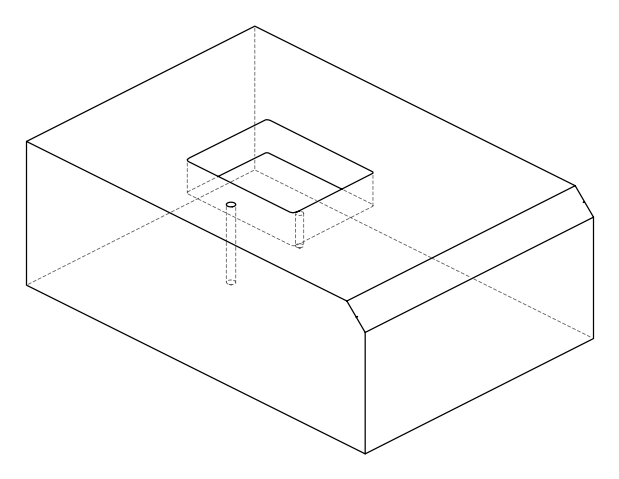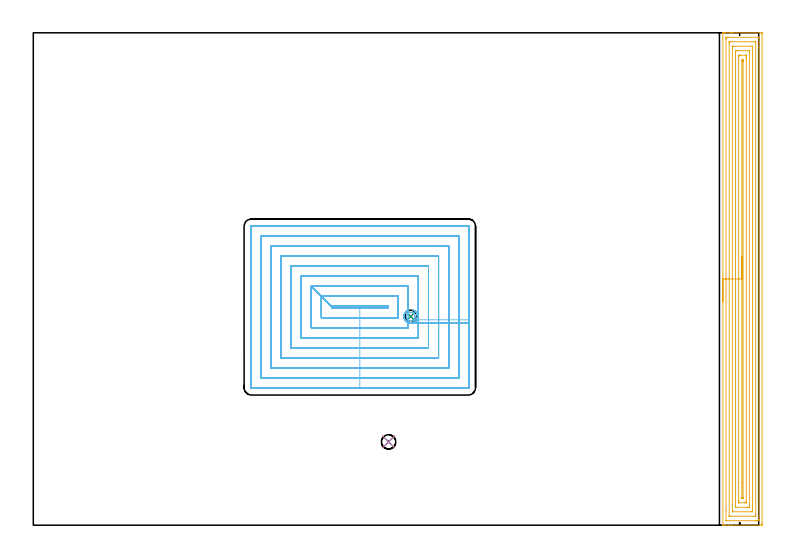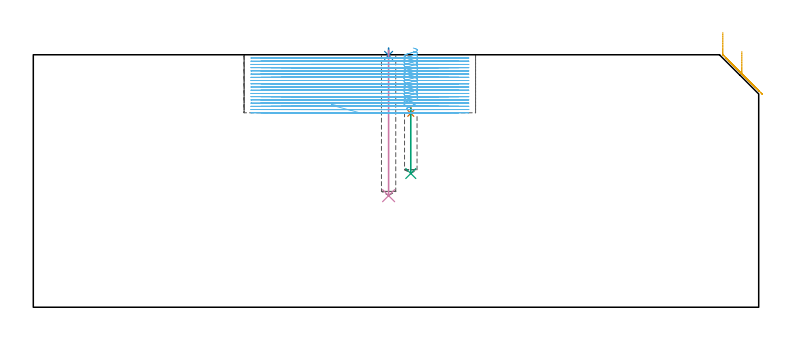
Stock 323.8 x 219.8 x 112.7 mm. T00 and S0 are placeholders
(PLAN: 6 operations, 4 tool changes, 79.4 min)
(1 SPOT_DRILL | STEP1POCKET | NXT0321_9005460120000 | 0.03 min | 2793 mm3)
(2 SPOT_DRILL_1 | STEP1POCKET_1 | NXT0321_9005460120000 | 0.03 min | 0 mm3)
(3 DRILL_BLIND_HOLE_INTO_CENTER | STEP1POCKET | UGT0301_179 | 0.12 min | 644 mm3)
(4 DRILL_BLIND_HOLE_INTO_CENTER_1 | STEP1POCKET_1 | UGT0301_459 | 0.26 min | 1968 mm3)
(5 AREA_MILL | FG_CHAMFER_SURFACE | UGT0205_001 | 12.52 min | 33658 mm3)
(6 MILL_RECTANGULAR_POCKET | POCKET_RECTANGULAR_STRAIGHT | NXT0201_008 | Follow Part, ap 1.5, ae 75% | 66.42 min | 207285 mm3)
(TOOL NXT0321_9005460120000 | NC Spot Drill, 142deg, 12mm, Carbide, Uncoated | D12 PA142 FL30 Z2)
(TOOL UGT0301_179 | Twist Drill 5.6 mm | D5.6 PA118 FL55 Z2)
(TOOL UGT0301_459 | Carbide Drill 6.4 mm | D6.4 PA118 FL63 Z2)
(TOOL UGT0205_001 | Chamfer Mill 20 x 3 x 45 deg. | D20 FL50 Z2)
(TOOL NXT0201_008 | ENDMILL 6mm [2P460-0600-NA 1630] | D6 FL26 Z6)
(OP 1 SPOT_DRILL)
G17 G21 G94 G90
T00 M6
G54
G17 G0 G90 X168.5 Y93.2 S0 M3
G43 Z122.7 H0
G94 G81 G98 Z86.559 F250. R89.8
G80
M5
M2
(OP 2 SPOT_DRILL_1)
G17 G21 G94 G90
T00 M6
G54
G17 G0 G90 X158.6 Y37.2 S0 M3
G43 Z122.7 H0
G94 G81 G98 Z112.425 F250. R115.7
G80
M5
M2
(OP 3 DRILL_BLIND_HOLE_INTO_CENTER)
G17 G21 G94 G90
T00 M6
G54
G17 G0 G90 X168.5 Y93.2 S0 M3
G43 Z122.7 H0
G94 G81 G98 Z59.7 F250. R88.8
G80
M5
M2
(OP 4 DRILL_BLIND_HOLE_INTO_CENTER_1)
G17 G21 G94 G90
T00 M6
G54
G17 G0 G90 X158.6 Y37.2 S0 M3
G43 Z122.7 H0
G94 G81 G98 Z49.8 F250. R114.7
G80
M5
M2
(OP 5 AREA_MILL)
G17 G21 G94 G90
T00 M6
G54
G17 G0 G90 X307.8 Y99.9 S1061 M3
G43 Z122.7 H0
G94 G1 Y99.938 Z121.828 F250.
Y100.052 Z120.963
Y100.241 Z120.112
Y100.503 Z119.28
Y100.837 Z118.474
Y101.24 Z117.7
Y101.708 Z116.964
Y102.24 Z116.272
Y102.829 Z115.629
Y103.472 Z115.039
Y104.164 Z114.508
Y104.9 Z114.04
Y105.674 Z113.637
Y106.48 Z113.303
Y107.312 Z113.041
Y108.164 Z112.852
Y109.028 Z112.738
Y109.9 Z112.7
Y219.644
X307.802 Y219.79 Z112.688
X307.94 Y219.797 Z112.552
X308.085 Y219.8 Z112.414
X308.47 Z112.029
X309.085 Z111.41
X311.149 Z109.348
X311.72 Z108.775
X312.312 Z108.183
X324.893 Z95.604
X325.182 Y219.797 Z95.315
X325.292 Y219.79 Z95.205
X325.299 Y219.678 Z95.199
X325.3 Y219.198 Z95.2
Y1.081
X325.299 Y0.602 Z95.201
X325.296 Y0.194 Z95.203
X325.292 Y0.01 Z95.205
X324.893 Y0. Z95.604
X311.72 Z108.775
X310.27 Z110.226
X309.085 Z111.41
X308.085 Z112.415
X307.942 Y0.001 Z112.551
X307.901 Y0.002 Z112.591
X307.802 Y0.01 Z112.688
X307.8 Y0.156 Z112.7
Y109.9
X309.214 Z111.286
X309.215 Y217.281 Z111.285
X309.216 Y217.413 Z111.284
X309.221 Y217.784 Z111.279
X309.587 Y217.795 Z110.913
X309.963 Y217.798 Z110.537
X310.461 Y217.8 Z110.039
X323.635 Z96.865
X323.812 Y217.798 Z96.688
X323.839 Y217.796 Z96.661
X323.867 Y217.79 Z96.633
X323.879 Y217.785 Z96.621
X323.88 Y217.764 Z96.62
X323.885 Y217.546 Z96.615
X323.886 Y213.318 Z96.614
X323.885 Y2.519 Z96.615
X323.884 Y2.387 Z96.616
X323.879 Y2.016 Z96.621
X323.513 Y2.005 Z96.987
X323.137 Y2.002 Z97.363
X322.639 Y2. Z97.861
X309.465 Z111.035
X309.288 Y2.002 Z111.212
X309.261 Y2.004 Z111.239
X309.233 Y2.01 Z111.267
X309.221 Y2.015 Z111.279
X309.22 Y2.036 Z111.28
X309.215 Y2.254 Z111.285
X309.214 Y6.484 Z111.286
Y109.9
X310.628 Z109.872
X310.629 Y214.953 Z109.871
X310.631 Y215.629 Z109.869
X310.633 Y215.736 Z109.867
X310.635 Y215.782 Z109.865
X310.681 Y215.792 Z109.819
X310.841 Y215.795 Z109.659
X311.551 Y215.8 Z108.949
X311.72 Z108.78
X322.091 Y215.799 Z98.409
X322.259 Y215.796 Z98.241
X322.427 Y215.79 Z98.073
X322.465 Y215.787 Z98.035
X322.467 Y215.758 Z98.033
X322.47 Y215.701 Z98.03
X322.471 Y215.629 Z98.029
Y215.413
Y4.847
X322.469 Y4.171 Z98.031
X322.467 Y4.064 Z98.033
X322.465 Y4.018 Z98.035
X322.419 Y4.008 Z98.081
X322.259 Y4.005 Z98.241
X321.549 Y4. Z98.951
X321.38 Z99.12
X311.009 Y4.001 Z109.491
X310.841 Y4.004 Z109.659
X310.673 Y4.01 Z109.827
X310.635 Y4.013 Z109.865
X310.633 Y4.042 Z109.867
X310.63 Y4.099 Z109.87
X310.629 Y4.171 Z109.871
X310.628 Y4.387 Z109.872
Y109.9
X312.043 Z108.457
Y212.952
X312.044 Y213.515 Z108.456
X312.047 Y213.704 Z108.453
X312.05 Y213.77 Z108.45
X312.055 Y213.791 Z108.445
X312.077 Y213.793 Z108.423
X312.181 Y213.796 Z108.319
X312.598 Y213.8 Z107.902
X312.642 Z107.858
X320.546 Z99.954
X320.921 Y213.794 Z99.579
X321.014 Y213.79 Z99.486
X321.051 Y213.786 Z99.449
X321.053 Y213.756 Z99.447
X321.055 Y213.674 Z99.445
X321.057 Y213.281 Z99.443
Y212.952
Y6.848
X321.056 Y6.285 Z99.444
X321.053 Y6.096 Z99.447
X321.05 Y6.03 Z99.45
X321.045 Y6.009 Z99.455
X321.023 Y6.007 Z99.477
X320.919 Y6.004 Z99.581
X320.502 Y6. Z99.998
X320.458 Z100.042
X312.554 Z107.946
X312.179 Y6.006 Z108.321
X312.086 Y6.01 Z108.414
X312.049 Y6.014 Z108.451
X312.047 Y6.044 Z108.453
X312.045 Y6.126 Z108.455
X312.043 Y6.519 Z108.457
Y6.848
Y109.9
X313.457 Z107.043
Y211.187
X313.476 Y211.79 Z107.024
X313.735 Y211.797 Z106.765
X314.354 Y211.799 Z106.146
X314.61 Y211.8 Z105.89
X319.003 Y211.799 Z101.497
X319.624 Y211.79 Z100.876
X319.642 Y211.168 Z100.858
X319.643 Y211.148 Z100.857
Y8.613 Z100.858
X319.624 Y8.01 Z100.876
X319.365 Y8.003 Z101.135
X318.746 Y8. Z101.754
X318.49 Z102.01
X314.097 Y8.001 Z106.403
X313.476 Y8.01 Z107.024
X313.458 Y8.632 Z107.043
X313.457 Y8.652
Y109.9
X314.871 Z105.629
Y208.858
X314.874 Y209.383 Z105.626
X314.878 Y209.744 Z105.622
X314.88 Y209.79 Z105.62
X314.925 Y209.793 Z105.575
X315.028 Y209.797 Z105.472
X315.233 Y209.799 Z105.267
X315.701 Y209.8 Z104.799
X318.004 Y209.799 Z102.496
X318.113 Y209.797 Z102.387
X318.186 Y209.793 Z102.314
X318.222 Y209.79 Z102.278
X318.223 Y209.75 Z102.277
X318.227 Y209.383 Z102.273
X318.228 Y209.016 Z102.272
X318.229 Y208.491 Z102.271
X318.228 Y10.942 Z102.272
X318.226 Y10.417 Z102.274
X318.222 Y10.056 Z102.278
X318.22 Y10.01 Z102.28
X318.175 Y10.007 Z102.325
X318.072 Y10.003 Z102.428
X317.867 Y10.001 Z102.633
X317.399 Y10. Z103.101
X315.096 Y10.001 Z105.404
X314.987 Y10.003 Z105.513
X314.914 Y10.007 Z105.586
X314.878 Y10.01 Z105.622
X314.877 Y10.05 Z105.623
X314.873 Y10.417 Z105.627
X314.871 Y10.784 Z105.629
Y11.309
Y109.9
X316.285 Z104.215
X316.286 Y207.244 Z104.214
X316.287 Y207.42 Z104.213
X316.29 Y207.599 Z104.21
X316.292 Y207.638 Z104.208
X316.796 Y207.795 Z103.704
X316.802 Y207.79 Z103.698
X316.808 Y207.783 Z103.692
X316.811 Y207.599 Z103.689
X316.814 Y207.061 Z103.686
X316.815 Y206.884 Z103.685
X316.814 Y12.379 Z103.686
X316.813 Y12.201 Z103.687
X316.81 Y12.067 Z103.69
X316.807 Y12.01 Z103.693
X316.748 Y12.006 Z103.752
X316.649 Y12.004 Z103.851
X316.306 Y12.003 Z104.194
X316.298 Y12.01 Z104.202
X316.292 Y12.017 Z104.208
X316.288 Y12.201 Z104.212
X316.286 Y12.378 Z104.214
X316.285 Y19.144 Z104.215
Y109.9
Y110.772 Z104.253
Y111.636 Z104.367
Y112.488 Z104.555
Y113.32 Z104.818
Y114.126 Z105.152
Y114.9 Z105.554
Y115.636 Z106.023
Y116.328 Z106.554
Y116.971 Z107.144
Y117.56 Z107.787
Y118.092 Z108.479
Y118.56 Z109.215
Y118.963 Z109.989
Y119.297 Z110.794
Y119.559 Z111.627
Y119.748 Z112.478
Y119.862 Z113.343
Y119.9 Z114.215
G0 Z122.7
M5
M2
(OP 6 MILL_RECTANGULAR_POCKET)
G17 G21 G94 G90
T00 M6
G54
G17 G0 G90 X169.608 Y95.978 S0 M3
G43 Z122.7 H1
Z115.7
G94 G1 X170.046 Y95.773 Z115.57 F250.
X170.547 Y95.397 Z115.403
X170.712 Y95.216 Z115.337
X171.012 Y94.838 Z115.208
X171.144 Y94.63 Z115.142
X171.388 Y94.016 Z114.965
X171.493 Y93.364 Z114.788
X171.455 Y92.705 Z114.611
X171.275 Y92.07 Z114.434
X170.962 Y91.488 Z114.257
X170.531 Y90.988 Z114.08
X170.338 Y90.835 Z114.014
X170.223 Y90.744 Z113.975
X170.1 Y90.665 Z113.935
X169.938 Y90.564 Z113.884
X169.765 Y90.484 Z113.833
X169.541 Y90.382 Z113.767
X168.923 Y90.227 Z113.596
X168.286 Y90.205 Z113.426
X167.659 Y90.317 Z113.255
X167.069 Y90.557 Z113.084
X166.862 Y90.691 Z113.018
X166.657 Y90.826 Z112.953
X166.213 Y91.253 Z112.787
X165.865 Y91.762 Z112.622
X165.627 Y92.331 Z112.457
X165.51 Y92.936 Z112.292
X165.518 Y93.552 Z112.127
X165.652 Y94.154 Z111.962
X165.905 Y94.716 Z111.796
X166.045 Y94.918 Z111.731
X166.186 Y95.119 Z111.665
X166.638 Y95.559 Z111.496
X167.172 Y95.895 Z111.327
X167.4 Y95.985 Z111.261
Y106.7 F500.
X124.1
X133.1 Y97.7
Y97.1
X158.4
Y97.7
X133.1
X128.6 Y102.2
Y92.6
X162.9
Y102.2
X128.6
X124.1 Y106.7
Y88.1
X167.4
Y90.415
G3 X169.603 Y90.415 R3.024
G1 X171.9
Y111.2
X119.6
Y83.6
X171.9
Y90.415
X176.4
Y115.7
X115.1
Y79.1
X176.4
Y90.415
X180.9
Y120.2
X110.6
Y74.6
X180.9
Y90.415
X185.4
Y124.7
X106.1
Y70.1
X185.4
Y90.415
X189.9
Y129.2
X101.6
Y65.6
X189.9
Y90.415
X194.4
Y133.4
G3 X194.1 Y133.7 R0.3
G1 X97.4
G3 X97.1 Y133.4 R0.3
G1 Y61.4
G3 X97.4 Y61.1 R0.3
G1 X194.1
G3 X194.4 Y61.4 R0.3
G1 Y90.415
Y91.415
G0 X169.611 Y95.977 Z114.261
G1 X170.047 Y95.773 Z114.132 F250.
X170.548 Y95.396 Z113.964
X170.713 Y95.215 Z113.898
X171.012 Y94.838 Z113.77
X171.144 Y94.63 Z113.704
X171.374 Y94.067 Z113.541
X171.486 Y93.469 Z113.378
X171.477 Y92.861 Z113.215
X171.347 Y92.267 Z113.052
X171.102 Y91.711 Z112.889
X170.75 Y91.214 Z112.726
X170.307 Y90.798 Z112.563
X170.1 Y90.665 Z112.497
X169.891 Y90.535 Z112.431
X169.346 Y90.318 Z112.274
X168.77 Y90.21 Z112.117
X168.184 Y90.214 Z111.96
X167.61 Y90.332 Z111.803
X167.069 Y90.557 Z111.646
X166.862 Y90.691 Z111.58
X166.657 Y90.826 Z111.514
X166.213 Y91.253 Z111.349
X165.865 Y91.762 Z111.184
X165.627 Y92.331 Z111.018
X165.51 Y92.936 Z110.853
X165.518 Y93.552 Z110.688
X165.652 Y94.154 Z110.523
X165.905 Y94.716 Z110.358
X166.045 Y94.918 Z110.292
X166.152 Y95.071 Z110.242
X166.277 Y95.209 Z110.192
X166.442 Y95.39 Z110.126
X166.788 Y95.67 Z110.007
X167.172 Y95.895 Z109.888
X167.4 Y95.985 Z109.822
Y106.7 F500.
X124.1
X133.1 Y97.7
Y97.1
X158.4
Y97.7
X133.1
X128.6 Y102.2
Y92.6
X162.9
Y102.2
X128.6
X124.1 Y106.7
Y88.1
X167.4
Y90.415
G3 X169.603 Y90.415 R3.024
G1 X171.9
Y111.2
X119.6
Y83.6
X171.9
Y90.415
X176.4
Y115.7
X115.1
Y79.1
X176.4
Y90.415
X180.9
Y120.2
X110.6
Y74.6
X180.9
Y90.415
X185.4
Y124.7
X106.1
Y70.1
X185.4
Y90.415
X189.9
Y129.2
X101.6
Y65.6
X189.9
Y90.415
X194.4
Y133.4
G3 X194.1 Y133.7 R0.3
G1 X97.4
G3 X97.1 Y133.4 R0.3
G1 Y61.4
G3 X97.4 Y61.1 R0.3
G1 X194.1
G3 X194.4 Y61.4 R0.3
G1 Y90.415
Y91.415
G0 X169.61 Y95.977 Z112.822
G1 X170.045 Y95.774 Z112.693 F250.
X170.545 Y95.397 Z112.526
X170.711 Y95.216 Z112.46
X171.012 Y94.837 Z112.33
X171.266 Y94.371 Z112.188
X171.451 Y93.736 Z112.011
X171.494 Y93.076 Z111.833
X171.393 Y92.422 Z111.656
X171.153 Y91.805 Z111.479
X170.785 Y91.255 Z111.301
X170.307 Y90.798 Z111.124
X170.1 Y90.665 Z111.058
X169.891 Y90.535 Z110.992
X169.346 Y90.318 Z110.835
X168.77 Y90.21 Z110.678
X168.184 Y90.214 Z110.521
X167.61 Y90.332 Z110.364
X167.069 Y90.557 Z110.207
X166.862 Y90.691 Z110.141
X166.657 Y90.826 Z110.075
X166.213 Y91.253 Z109.91
X165.864 Y91.762 Z109.745
X165.627 Y92.331 Z109.58
X165.51 Y92.936 Z109.414
X165.518 Y93.552 Z109.249
X165.652 Y94.154 Z109.084
X165.905 Y94.716 Z108.919
X166.045 Y94.918 Z108.853
X166.186 Y95.119 Z108.787
X166.469 Y95.416 Z108.677
X166.79 Y95.671 Z108.567
X167.002 Y95.793 Z108.502
X167.194 Y95.904 Z108.443
X167.4 Y95.985 Z108.383
Y106.7 F500.
X124.1
X133.1 Y97.7
Y97.1
X158.4
Y97.7
X133.1
X128.6 Y102.2
Y92.6
X162.9
Y102.2
X128.6
X124.1 Y106.7
Y88.1
X167.4
Y90.415
G3 X169.603 Y90.415 R3.024
G1 X171.9
Y111.2
X119.6
Y83.6
X171.9
Y90.415
X176.4
Y115.7
X115.1
Y79.1
X176.4
Y90.415
X180.9
Y120.2
X110.6
Y74.6
X180.9
Y90.415
X185.4
Y124.7
X106.1
Y70.1
X185.4
Y90.415
X189.9
Y129.2
X101.6
Y65.6
X189.9
Y90.415
X194.4
Y133.4
G3 X194.1 Y133.7 R0.3
G1 X97.4
G3 X97.1 Y133.4 R0.3
G1 Y61.4
G3 X97.4 Y61.1 R0.3
G1 X194.1
G3 X194.4 Y61.4 R0.3
G1 Y90.415
Y91.415
G0 X169.609 Y95.977 Z111.383
G1 X170.045 Y95.774 Z111.254 F250.
X170.545 Y95.397 Z111.087
X170.711 Y95.216 Z111.021
X171.012 Y94.837 Z110.891
X171.266 Y94.372 Z110.749
X171.451 Y93.736 Z110.572
X171.494 Y93.076 Z110.394
X171.393 Y92.422 Z110.217
X171.153 Y91.805 Z110.04
X170.785 Y91.255 Z109.862
X170.307 Y90.798 Z109.685
X170.1 Y90.665 Z109.619
X169.891 Y90.535 Z109.553
X169.346 Y90.318 Z109.396
X168.77 Y90.21 Z109.239
X168.184 Y90.214 Z109.082
X167.61 Y90.332 Z108.925
X167.069 Y90.557 Z108.768
X166.862 Y90.691 Z108.702
X166.657 Y90.826 Z108.636
X166.213 Y91.253 Z108.471
X165.864 Y91.762 Z108.306
X165.627 Y92.331 Z108.141
X165.51 Y92.936 Z107.975
X165.518 Y93.552 Z107.81
X165.652 Y94.154 Z107.645
X165.905 Y94.716 Z107.48
X166.045 Y94.918 Z107.414
X166.186 Y95.119 Z107.348
X166.524 Y95.465 Z107.219
X166.914 Y95.752 Z107.089
X167.132 Y95.864 Z107.023
X167.263 Y95.931 Z106.984
X167.4 Y95.985 Z106.944
Y106.7 F500.
X124.1
X133.1 Y97.7
Y97.1
X158.4
Y97.7
X133.1
X128.6 Y102.2
Y92.6
X162.9
Y102.2
X128.6
X124.1 Y106.7
Y88.1
X167.4
Y90.415
G3 X169.603 Y90.415 R3.024
G1 X171.9
Y111.2
X119.6
Y83.6
X171.9
Y90.415
X176.4
Y115.7
X115.1
Y79.1
X176.4
Y90.415
X180.9
Y120.2
X110.6
Y74.6
X180.9
Y90.415
X185.4
Y124.7
X106.1
Y70.1
X185.4
Y90.415
X189.9
Y129.2
X101.6
Y65.6
X189.9
Y90.415
X194.4
Y133.4
G3 X194.1 Y133.7 R0.3
G1 X97.4
G3 X97.1 Y133.4 R0.3
G1 Y61.4
G3 X97.4 Y61.1 R0.3
G1 X194.1
G3 X194.4 Y61.4 R0.3
G1 Y90.415
Y91.415
G0 X169.611 Y95.977 Z109.944
G1 X170.046 Y95.774 Z109.816 F250.
X170.546 Y95.398 Z109.648
X170.711 Y95.217 Z109.582
X171.012 Y94.838 Z109.453
X171.144 Y94.63 Z109.387
X171.374 Y94.067 Z109.224
X171.486 Y93.469 Z109.061
X171.477 Y92.861 Z108.898
X171.347 Y92.267 Z108.735
X171.102 Y91.711 Z108.572
X170.75 Y91.214 Z108.409
X170.307 Y90.798 Z108.246
X170.1 Y90.665 Z108.18
X169.891 Y90.535 Z108.114
X169.346 Y90.318 Z107.957
X168.77 Y90.21 Z107.8
X168.184 Y90.214 Z107.643
X167.61 Y90.332 Z107.486
X167.069 Y90.557 Z107.329
X166.862 Y90.691 Z107.263
X166.657 Y90.826 Z107.197
X166.213 Y91.253 Z107.032
X165.864 Y91.762 Z106.867
X165.627 Y92.331 Z106.702
X165.51 Y92.936 Z106.536
X165.518 Y93.552 Z106.371
X165.652 Y94.154 Z106.206
X165.905 Y94.716 Z106.041
X166.045 Y94.918 Z105.975
X166.186 Y95.119 Z105.909
X166.638 Y95.559 Z105.74
X167.172 Y95.895 Z105.571
X167.4 Y95.985 Z105.505
Y106.7 F500.
X124.1
X133.1 Y97.7
Y97.1
X158.4
Y97.7
X133.1
X128.6 Y102.2
Y92.6
X162.9
Y102.2
X128.6
X124.1 Y106.7
Y88.1
X167.4
Y90.415
G3 X169.603 Y90.415 R3.024
G1 X171.9
Y111.2
X119.6
Y83.6
X171.9
Y90.415
X176.4
Y115.7
X115.1
Y79.1
X176.4
Y90.415
X180.9
Y120.2
X110.6
Y74.6
X180.9
Y90.415
X185.4
Y124.7
X106.1
Y70.1
X185.4
Y90.415
X189.9
Y129.2
X101.6
Y65.6
X189.9
Y90.415
X194.4
Y133.4
G3 X194.1 Y133.7 R0.3
G1 X97.4
G3 X97.1 Y133.4 R0.3
G1 Y61.4
G3 X97.4 Y61.1 R0.3
G1 X194.1
G3 X194.4 Y61.4 R0.3
G1 Y90.415
Y91.415
G0 X169.611 Y95.975 Z108.505
G1 X169.867 Y95.873 Z108.432 F250.
X170.352 Y95.563 Z108.277
X170.71 Y95.218 Z108.144
X171.014 Y94.834 Z108.013
X171.146 Y94.627 Z107.947
X171.169 Y94.582 Z107.934
X171.262 Y94.354 Z107.868
X171.356 Y94.126 Z107.802
X171.482 Y93.514 Z107.634
X171.48 Y92.889 Z107.467
X171.351 Y92.277 Z107.299
X171.099 Y91.705 Z107.131
X170.735 Y91.197 Z106.964
X170.305 Y90.797 Z106.807
X169.821 Y90.5 Z106.654
X169.591 Y90.411 Z106.588
X169.362 Y90.322 Z106.522
X168.753 Y90.208 Z106.356
X168.134 Y90.22 Z106.191
X167.531 Y90.357 Z106.025
X167.067 Y90.558 Z105.889
X166.861 Y90.692 Z105.823
X166.658 Y90.825 Z105.758
X166.479 Y90.989 Z105.693
X166.299 Y91.156 Z105.628
X165.918 Y91.668 Z105.457
X165.653 Y92.248 Z105.286
X165.516 Y92.871 Z105.115
X165.514 Y93.509 Z104.944
X165.645 Y94.134 Z104.773
X165.905 Y94.716 Z104.602
X166.045 Y94.918 Z104.536
X166.186 Y95.119 Z104.47
X166.638 Y95.559 Z104.301
X167.172 Y95.895 Z104.132
X167.4 Y95.985 Z104.067
Y106.7 F500.
X124.1
X133.1 Y97.7
Y97.1
X158.4
Y97.7
X133.1
X128.6 Y102.2
Y92.6
X162.9
Y102.2
X128.6
X124.1 Y106.7
Y88.1
X167.4
Y90.415
G3 X169.603 Y90.415 R3.024
G1 X171.9
Y111.2
X119.6
Y83.6
X171.9
Y90.415
X176.4
Y115.7
X115.1
Y79.1
X176.4
Y90.415
X180.9
Y120.2
X110.6
Y74.6
X180.9
Y90.415
X185.4
Y124.7
X106.1
Y70.1
X185.4
Y90.415
X189.9
Y129.2
X101.6
Y65.6
X189.9
Y90.415
X194.4
Y133.4
G3 X194.1 Y133.7 R0.3
G1 X97.4
G3 X97.1 Y133.4 R0.3
G1 Y61.4
G3 X97.4 Y61.1 R0.3
G1 X194.1
G3 X194.4 Y61.4 R0.3
G1 Y90.415
Y91.415
G0 X169.611 Y95.982 Z107.067
G1 X170.07 Y95.759 Z106.93 F250.
X170.545 Y95.399 Z106.77
X170.71 Y95.218 Z106.705
X170.967 Y94.893 Z106.594
X171.106 Y94.691 Z106.528
X171.263 Y94.374 Z106.433
X171.34 Y94.141 Z106.367
X171.416 Y93.907 Z106.301
X171.494 Y93.354 Z106.152
X171.469 Y92.797 Z106.002
X171.343 Y92.253 Z105.853
X171.12 Y91.742 Z105.703
X170.806 Y91.281 Z105.554
X170.635 Y91.104 Z105.488
X170.463 Y90.929 Z105.422
X169.997 Y90.599 Z105.269
X169.478 Y90.363 Z105.116
X168.923 Y90.229 Z104.964
X168.353 Y90.202 Z104.811
X168.11 Y90.233 Z104.745
X167.866 Y90.265 Z104.679
X167.456 Y90.383 Z104.565
X167.067 Y90.558 Z104.45
X166.61 Y90.864 Z104.303
X166.136 Y91.348 Z104.121
X165.782 Y91.926 Z103.94
X165.566 Y92.569 Z103.758
X165.499 Y93.243 Z103.577
X165.583 Y93.915 Z103.395
X165.782 Y94.481 Z103.234
X165.903 Y94.694 Z103.169
X166.026 Y94.906 Z103.103
X166.35 Y95.299 Z102.966
X166.736 Y95.632 Z102.83
X167.172 Y95.895 Z102.693
X167.4 Y95.985 Z102.628
Y106.7 F500.
X124.1
X133.1 Y97.7
Y97.1
X158.4
Y97.7
X133.1
X128.6 Y102.2
Y92.6
X162.9
Y102.2
X128.6
X124.1 Y106.7
Y88.1
X167.4
Y90.415
G3 X168.11 Y90.233 R3.022
X169.591 Y90.415 R3.005
G1 X171.9
Y111.2
X119.6
Y83.6
X171.9
Y90.415
X176.4
Y115.7
X115.1
Y79.1
X176.4
Y90.415
X180.9
Y120.2
X110.6
Y74.6
X180.9
Y90.415
X185.4
Y124.7
X106.1
Y70.1
X185.4
Y90.415
X189.9
Y129.2
X101.6
Y65.6
X189.9
Y90.415
X194.4
Y133.4
G3 X194.1 Y133.7 R0.3
G1 X97.4
G3 X97.1 Y133.4 R0.3
G1 Y61.4
G3 X97.4 Y61.1 R0.3
G1 X194.1
G3 X194.4 Y61.4 R0.3
G1 Y90.415
Y91.415
G0 X169.61 Y95.977 Z105.628
G1 X170.047 Y95.773 Z105.499 F250.
X170.547 Y95.396 Z105.331
X170.712 Y95.215 Z105.265
X170.963 Y94.9 Z105.157
X171.102 Y94.698 Z105.092
X171.26 Y94.382 Z104.997
X171.338 Y94.15 Z104.931
X171.414 Y93.916 Z104.865
X171.494 Y93.361 Z104.715
X171.47 Y92.801 Z104.565
X171.343 Y92.255 Z104.415
X171.119 Y91.741 Z104.265
X170.804 Y91.278 Z104.114
X170.632 Y91.101 Z104.048
X170.46 Y90.927 Z103.983
X170.016 Y90.61 Z103.837
X169.522 Y90.379 Z103.69
X168.994 Y90.24 Z103.544
X168.45 Y90.199 Z103.398
X168.206 Y90.222 Z103.332
X167.961 Y90.246 Z103.266
X167.522 Y90.36 Z103.145
X167.106 Y90.538 Z103.023
X166.863 Y90.69 Z102.947
X166.658 Y90.825 Z102.881
X166.245 Y91.216 Z102.729
X165.913 Y91.678 Z102.576
X165.673 Y92.193 Z102.424
X165.534 Y92.745 Z102.271
X165.5 Y93.313 Z102.119
X165.529 Y93.557 Z102.053
X165.558 Y93.8 Z101.987
X165.654 Y94.159 Z101.888
X165.793 Y94.504 Z101.788
X165.916 Y94.716 Z101.722
X166.041 Y94.927 Z101.657
X166.438 Y95.386 Z101.494
X166.92 Y95.755 Z101.332
X167.138 Y95.867 Z101.266
X167.266 Y95.932 Z101.227
X167.4 Y95.985 Z101.189
Y106.7 F500.
X124.1
X133.1 Y97.7
Y97.1
X158.4
Y97.7
X133.1
X128.6 Y102.2
Y92.6
X162.9
Y102.2
X128.6
X124.1 Y106.7
Y88.1
X167.4
Y90.415
G3 X168.206 Y90.222 R3.024
X169.591 Y90.415 R3.005
G1 X171.9
Y111.2
X119.6
Y83.6
X171.9
Y90.415
X176.4
Y115.7
X115.1
Y79.1
X176.4
Y90.415
X180.9
Y120.2
X110.6
Y74.6
X180.9
Y90.415
X185.4
Y124.7
X106.1
Y70.1
X185.4
Y90.415
X189.9
Y129.2
X101.6
Y65.6
X189.9
Y90.415
X194.4
Y133.4
G3 X194.1 Y133.7 R0.3
G1 X97.4
G3 X97.1 Y133.4 R0.3
G1 Y61.4
G3 X97.4 Y61.1 R0.3
G1 X194.1
G3 X194.4 Y61.4 R0.3
G1 Y90.415
Y91.415
G0 X169.609 Y95.977 Z104.189
G1 X170.044 Y95.774 Z104.06 F250.
X170.544 Y95.399 Z103.893
X170.709 Y95.218 Z103.827
X171.012 Y94.837 Z103.697
X171.266 Y94.372 Z103.555
X171.451 Y93.737 Z103.377
X171.494 Y93.076 Z103.2
X171.394 Y92.422 Z103.023
X171.153 Y91.806 Z102.845
X170.785 Y91.255 Z102.668
X170.307 Y90.798 Z102.491
X170.1 Y90.665 Z102.425
X169.891 Y90.535 Z102.359
X169.346 Y90.318 Z102.202
X168.77 Y90.21 Z102.045
X168.184 Y90.214 Z101.887
X167.61 Y90.332 Z101.73
X167.069 Y90.557 Z101.573
X166.862 Y90.691 Z101.507
X166.657 Y90.826 Z101.442
X166.213 Y91.253 Z101.276
X165.865 Y91.762 Z101.111
X165.627 Y92.331 Z100.946
X165.51 Y92.936 Z100.781
X165.519 Y93.552 Z100.616
X165.652 Y94.154 Z100.451
X165.905 Y94.716 Z100.285
X166.045 Y94.918 Z100.22
X166.186 Y95.119 Z100.154
X166.506 Y95.449 Z100.031
X166.872 Y95.726 Z99.908
X167.089 Y95.841 Z99.842
X167.24 Y95.922 Z99.796
X167.4 Y95.985 Z99.75
Y106.7 F500.
X124.1
X133.1 Y97.7
Y97.1
X158.4
Y97.7
X133.1
X128.6 Y102.2
Y92.6
X162.9
Y102.2
X128.6
X124.1 Y106.7
Y88.1
X167.4
Y90.415
G3 X169.603 Y90.415 R3.024
G1 X171.9
Y111.2
X119.6
Y83.6
X171.9
Y90.415
X176.4
Y115.7
X115.1
Y79.1
X176.4
Y90.415
X180.9
Y120.2
X110.6
Y74.6
X180.9
Y90.415
X185.4
Y124.7
X106.1
Y70.1
X185.4
Y90.415
X189.9
Y129.2
X101.6
Y65.6
X189.9
Y90.415
X194.4
Y133.4
G3 X194.1 Y133.7 R0.3
G1 X97.4
G3 X97.1 Y133.4 R0.3
G1 Y61.4
G3 X97.4 Y61.1 R0.3
G1 X194.1
G3 X194.4 Y61.4 R0.3
G1 Y90.415
Y91.415
G0 X169.61 Y95.976 Z102.75
G1 X169.806 Y95.903 Z102.694 F250.
X170.284 Y95.615 Z102.544
X170.468 Y95.453 Z102.479
X170.595 Y95.342 Z102.433
X170.709 Y95.218 Z102.388
X171.012 Y94.837 Z102.258
X171.267 Y94.369 Z102.115
X171.452 Y93.734 Z101.937
X171.494 Y93.074 Z101.76
X171.393 Y92.42 Z101.583
X171.153 Y91.804 Z101.406
X170.785 Y91.255 Z101.229
X170.307 Y90.798 Z101.052
X170.1 Y90.665 Z100.986
X169.891 Y90.535 Z100.92
X169.346 Y90.318 Z100.763
X168.77 Y90.21 Z100.606
X168.184 Y90.214 Z100.449
X167.61 Y90.332 Z100.291
X167.069 Y90.557 Z100.134
X166.862 Y90.691 Z100.068
X166.657 Y90.826 Z100.003
X166.213 Y91.253 Z99.837
X165.864 Y91.762 Z99.672
X165.627 Y92.331 Z99.507
X165.51 Y92.936 Z99.342
X165.518 Y93.552 Z99.177
X165.652 Y94.154 Z99.012
X165.905 Y94.716 Z98.846
X166.045 Y94.918 Z98.781
X166.186 Y95.119 Z98.715
X166.638 Y95.559 Z98.546
X167.172 Y95.895 Z98.377
X167.4 Y95.985 Z98.311
Y106.7 F500.
X124.1
X133.1 Y97.7
Y97.1
X158.4
Y97.7
X133.1
X128.6 Y102.2
Y92.6
X162.9
Y102.2
X128.6
X124.1 Y106.7
Y88.1
X167.4
Y90.415
G3 X169.603 Y90.415 R3.024
G1 X171.9
Y111.2
X119.6
Y83.6
X171.9
Y90.415
X176.4
Y115.7
X115.1
Y79.1
X176.4
Y90.415
X180.9
Y120.2
X110.6
Y74.6
X180.9
Y90.415
X185.4
Y124.7
X106.1
Y70.1
X185.4
Y90.415
X189.9
Y129.2
X101.6
Y65.6
X189.9
Y90.415
X194.4
Y133.4
G3 X194.1 Y133.7 R0.3
G1 X97.4
G3 X97.1 Y133.4 R0.3
G1 Y61.4
G3 X97.4 Y61.1 R0.3
G1 X194.1
G3 X194.4 Y61.4 R0.3
G1 Y90.415
Y91.415
G0 X169.609 Y95.977 Z101.311
G1 X170.046 Y95.773 Z101.182 F250.
X170.546 Y95.397 Z101.014
X170.711 Y95.216 Z100.949
X171.012 Y94.837 Z100.819
X171.266 Y94.371 Z100.677
X171.451 Y93.736 Z100.499
X171.494 Y93.076 Z100.322
X171.393 Y92.422 Z100.145
X171.153 Y91.805 Z99.967
X170.785 Y91.255 Z99.79
X170.307 Y90.798 Z99.613
X170.1 Y90.665 Z99.547
X169.891 Y90.535 Z99.481
X169.346 Y90.318 Z99.324
X168.77 Y90.21 Z99.167
X168.184 Y90.214 Z99.01
X167.61 Y90.332 Z98.853
X167.069 Y90.557 Z98.696
X166.862 Y90.691 Z98.63
X166.657 Y90.826 Z98.564
X166.213 Y91.253 Z98.399
X165.864 Y91.762 Z98.234
X165.627 Y92.331 Z98.068
X165.51 Y92.936 Z97.903
X165.518 Y93.552 Z97.738
X165.652 Y94.154 Z97.573
X165.905 Y94.716 Z97.408
X166.045 Y94.918 Z97.342
X166.186 Y95.119 Z97.276
X166.533 Y95.472 Z97.143
X166.934 Y95.764 Z97.011
X167.4 Y95.985 Z96.872
Y106.7 F500.
X124.1
X133.1 Y97.7
Y97.1
X158.4
Y97.7
X133.1
X128.6 Y102.2
Y92.6
X162.9
Y102.2
X128.6
X124.1 Y106.7
Y88.1
X167.4
Y90.415
G3 X169.603 Y90.415 R3.024
G1 X171.9
Y111.2
X119.6
Y83.6
X171.9
Y90.415
X176.4
Y115.7
X115.1
Y79.1
X176.4
Y90.415
X180.9
Y120.2
X110.6
Y74.6
X180.9
Y90.415
X185.4
Y124.7
X106.1
Y70.1
X185.4
Y90.415
X189.9
Y129.2
X101.6
Y65.6
X189.9
Y90.415
X194.4
Y133.4
G3 X194.1 Y133.7 R0.3
G1 X97.4
G3 X97.1 Y133.4 R0.3
G1 Y61.4
G3 X97.4 Y61.1 R0.3
G1 X194.1
G3 X194.4 Y61.4 R0.3
G1 Y90.415
Y91.415
G0 X169.611 Y95.977 Z99.872
G1 X170.046 Y95.774 Z99.744 F250.
X170.546 Y95.398 Z99.576
X170.711 Y95.217 Z99.51
X171.012 Y94.838 Z99.381
X171.144 Y94.63 Z99.315
X171.374 Y94.067 Z99.152
X171.486 Y93.469 Z98.989
X171.477 Y92.861 Z98.826
X171.347 Y92.267 Z98.663
X171.102 Y91.711 Z98.5
X170.75 Y91.214 Z98.337
X170.307 Y90.798 Z98.174
X170.1 Y90.665 Z98.108
X169.891 Y90.535 Z98.042
X169.346 Y90.318 Z97.885
X168.77 Y90.21 Z97.728
X168.184 Y90.214 Z97.571
X167.61 Y90.332 Z97.414
X167.069 Y90.557 Z97.257
X166.862 Y90.691 Z97.191
X166.657 Y90.826 Z97.125
X166.213 Y91.253 Z96.96
X165.864 Y91.762 Z96.795
X165.627 Y92.331 Z96.629
X165.51 Y92.936 Z96.464
X165.518 Y93.552 Z96.299
X165.652 Y94.154 Z96.134
X165.905 Y94.716 Z95.969
X166.045 Y94.918 Z95.903
X166.186 Y95.119 Z95.837
X166.638 Y95.559 Z95.668
X167.172 Y95.895 Z95.499
X167.4 Y95.985 Z95.433
Y106.7 F500.
X124.1
X133.1 Y97.7
Y97.1
X158.4
Y97.7
X133.1
X128.6 Y102.2
Y92.6
X162.9
Y102.2
X128.6
X124.1 Y106.7
Y88.1
X167.4
Y90.415
G3 X169.603 Y90.415 R3.024
G1 X171.9
Y111.2
X119.6
Y83.6
X171.9
Y90.415
X176.4
Y115.7
X115.1
Y79.1
X176.4
Y90.415
X180.9
Y120.2
X110.6
Y74.6
X180.9
Y90.415
X185.4
Y124.7
X106.1
Y70.1
X185.4
Y90.415
X189.9
Y129.2
X101.6
Y65.6
X189.9
Y90.415
X194.4
Y133.4
G3 X194.1 Y133.7 R0.3
G1 X97.4
G3 X97.1 Y133.4 R0.3
G1 Y61.4
G3 X97.4 Y61.1 R0.3
G1 X194.1
G3 X194.4 Y61.4 R0.3
G1 Y90.415
Y91.415
G0 X169.609 Y95.978 Z98.433
G1 X170.046 Y95.774 Z98.304 F250.
X170.546 Y95.398 Z98.137
X170.711 Y95.217 Z98.071
X171.012 Y94.838 Z97.941
X171.267 Y94.37 Z97.798
X171.452 Y93.734 Z97.621
X171.494 Y93.074 Z97.444
X171.393 Y92.419 Z97.266
X171.152 Y91.803 Z97.089
X170.783 Y91.253 Z96.911
X170.304 Y90.796 Z96.734
X169.819 Y90.499 Z96.582
X169.59 Y90.411 Z96.516
X169.36 Y90.322 Z96.45
X168.752 Y90.208 Z96.284
X168.134 Y90.22 Z96.118
X167.53 Y90.357 Z95.953
X167.066 Y90.559 Z95.817
X166.86 Y90.692 Z95.751
X166.658 Y90.826 Z95.686
X166.479 Y90.989 Z95.621
X166.299 Y91.156 Z95.556
X165.918 Y91.667 Z95.385
X165.653 Y92.248 Z95.214
X165.516 Y92.871 Z95.043
X165.514 Y93.509 Z94.872
X165.645 Y94.134 Z94.701
X165.905 Y94.716 Z94.53
X166.045 Y94.918 Z94.464
X166.186 Y95.119 Z94.398
X166.638 Y95.559 Z94.229
X167.172 Y95.895 Z94.06
X167.4 Y95.985 Z93.994
Y106.7 F500.
X124.1
X133.1 Y97.7
Y97.1
X158.4
Y97.7
X133.1
X128.6 Y102.2
Y92.6
X162.9
Y102.2
X128.6
X124.1 Y106.7
Y88.1
X167.4
Y90.415
G3 X169.603 Y90.415 R3.024
G1 X171.9
Y111.2
X119.6
Y83.6
X171.9
Y90.415
X176.4
Y115.7
X115.1
Y79.1
X176.4
Y90.415
X180.9
Y120.2
X110.6
Y74.6
X180.9
Y90.415
X185.4
Y124.7
X106.1
Y70.1
X185.4
Y90.415
X189.9
Y129.2
X101.6
Y65.6
X189.9
Y90.415
X194.4
Y133.4
G3 X194.1 Y133.7 R0.3
G1 X97.4
G3 X97.1 Y133.4 R0.3
G1 Y61.4
G3 X97.4 Y61.1 R0.3
G1 X194.1
G3 X194.4 Y61.4 R0.3
G1 Y90.415
Y91.415
G0 X169.608 Y95.978 Z96.994
G1 X170.046 Y95.774 Z96.865 F250.
X170.546 Y95.398 Z96.697
X170.711 Y95.217 Z96.632
X171.012 Y94.838 Z96.502
X171.267 Y94.37 Z96.359
X171.452 Y93.734 Z96.182
X171.494 Y93.074 Z96.004
X171.393 Y92.419 Z95.827
X171.152 Y91.803 Z95.649
X170.783 Y91.253 Z95.472
X170.304 Y90.796 Z95.295
X170.096 Y90.663 Z95.229
X169.966 Y90.582 Z95.187
X169.827 Y90.514 Z95.146
X169.606 Y90.406 Z95.08
X169.009 Y90.241 Z94.914
X168.392 Y90.2 Z94.748
X167.778 Y90.285 Z94.583
X167.545 Y90.363 Z94.517
X167.331 Y90.434 Z94.456
X167.13 Y90.536 Z94.396
X166.86 Y90.692 Z94.312
X166.658 Y90.826 Z94.247
X166.479 Y90.989 Z94.182
X166.299 Y91.156 Z94.117
X165.918 Y91.667 Z93.946
X165.653 Y92.248 Z93.775
X165.516 Y92.871 Z93.604
X165.514 Y93.509 Z93.433
X165.645 Y94.134 Z93.262
X165.905 Y94.716 Z93.091
X166.045 Y94.918 Z93.025
X166.186 Y95.119 Z92.959
X166.638 Y95.559 Z92.79
X167.172 Y95.895 Z92.621
X167.4 Y95.985 Z92.556
Y106.7 F500.
X124.1
X133.1 Y97.7
Y97.1
X158.4
Y97.7
X133.1
X128.6 Y102.2
Y92.6
X162.9
Y102.2
X128.6
X124.1 Y106.7
Y88.1
X167.4
Y90.415
X167.545 Y90.363
G3 X169.602 Y90.415 R3.027
G1 X171.9
Y111.2
X119.6
Y83.6
X171.9
Y90.415
X176.4
Y115.7
X115.1
Y79.1
X176.4
Y90.415
X180.9
Y120.2
X110.6
Y74.6
X180.9
Y90.415
X185.4
Y124.7
X106.1
Y70.1
X185.4
Y90.415
X189.9
Y129.2
X101.6
Y65.6
X189.9
Y90.415
X194.4
Y133.4
G3 X194.1 Y133.7 R0.3
G1 X97.4
G3 X97.1 Y133.4 R0.3
G1 Y61.4
G3 X97.4 Y61.1 R0.3
G1 X194.1
G3 X194.4 Y61.4 R0.3
G1 Y90.415
Y91.415
G0 X169.608 Y95.978 Z95.556
G1 X170.046 Y95.773 Z95.426 F250.
X170.546 Y95.397 Z95.258
X170.711 Y95.216 Z95.193
X171.012 Y94.837 Z95.063
X171.266 Y94.372 Z94.921
X171.451 Y93.737 Z94.744
X171.494 Y93.076 Z94.566
X171.394 Y92.422 Z94.389
X171.153 Y91.805 Z94.212
X170.785 Y91.255 Z94.034
X170.307 Y90.798 Z93.857
X170.1 Y90.665 Z93.791
X169.891 Y90.535 Z93.725
X169.282 Y90.3 Z93.55
X168.636 Y90.201 Z93.375
X167.985 Y90.242 Z93.2
X167.357 Y90.422 Z93.025
X167.137 Y90.533 Z92.959
X166.862 Y90.691 Z92.874
X166.657 Y90.826 Z92.808
X166.213 Y91.253 Z92.643
X165.864 Y91.762 Z92.478
X165.627 Y92.331 Z92.313
X165.51 Y92.936 Z92.148
X165.518 Y93.552 Z91.982
X165.652 Y94.154 Z91.817
X165.905 Y94.716 Z91.652
X166.045 Y94.918 Z91.586
X166.186 Y95.119 Z91.521
X166.547 Y95.484 Z91.383
X166.965 Y95.783 Z91.245
X167.4 Y95.985 Z91.117
Y106.7 F500.
X124.1
X133.1 Y97.7
Y97.1
X158.4
Y97.7
X133.1
X128.6 Y102.2
Y92.6
X162.9
Y102.2
X128.6
X124.1 Y106.7
Y88.1
X167.4
Y90.415
G3 X169.602 Y90.415 R3.027
G1 X171.9
Y111.2
X119.6
Y83.6
X171.9
Y90.415
X176.4
Y115.7
X115.1
Y79.1
X176.4
Y90.415
X180.9
Y120.2
X110.6
Y74.6
X180.9
Y90.415
X185.4
Y124.7
X106.1
Y70.1
X185.4
Y90.415
X189.9
Y129.2
X101.6
Y65.6
X189.9
Y90.415
X194.4
Y133.4
G3 X194.1 Y133.7 R0.3
G1 X97.4
G3 X97.1 Y133.4 R0.3
G1 Y61.4
G3 X97.4 Y61.1 R0.3
G1 X194.1
G3 X194.4 Y61.4 R0.3
G1 Y90.415
Y91.415
G0 X169.608 Y95.978 Z94.117
G1 X170.046 Y95.773 Z93.987 F250.
X170.546 Y95.397 Z93.819
X170.711 Y95.216 Z93.754
X171.012 Y94.837 Z93.624
X171.266 Y94.372 Z93.482
X171.451 Y93.737 Z93.305
X171.494 Y93.076 Z93.127
X171.394 Y92.422 Z92.95
X171.153 Y91.805 Z92.773
X170.785 Y91.255 Z92.595
X170.307 Y90.798 Z92.418
X170.1 Y90.665 Z92.352
X169.891 Y90.535 Z92.286
X169.282 Y90.3 Z92.111
X168.636 Y90.201 Z91.936
X167.985 Y90.242 Z91.761
X167.357 Y90.422 Z91.586
X167.137 Y90.533 Z91.52
X166.862 Y90.691 Z91.435
X166.657 Y90.826 Z91.369
X166.213 Y91.253 Z91.204
X165.865 Y91.762 Z91.039
X165.627 Y92.331 Z90.874
X165.51 Y92.936 Z90.709
X165.519 Y93.552 Z90.544
X165.652 Y94.154 Z90.378
X165.905 Y94.716 Z90.213
X166.045 Y94.918 Z90.147
X166.186 Y95.119 Z90.082
X166.655 Y95.572 Z89.907
X167.172 Y95.895 Z89.743
X167.4 Y95.985 Z89.678
Y106.7 F500.
X124.1
X133.1 Y97.7
Y97.1
X158.4
Y97.7
X133.1
X128.6 Y102.2
Y92.6
X162.9
Y102.2
X128.6
X124.1 Y106.7
Y88.1
X167.4
Y90.415
G3 X169.602 Y90.415 R3.025
G1 X171.9
Y111.2
X119.6
Y83.6
X171.9
Y90.415
X176.4
Y115.7
X115.1
Y79.1
X176.4
Y90.415
X180.9
Y120.2
X110.6
Y74.6
X180.9
Y90.415
X185.4
Y124.7
X106.1
Y70.1
X185.4
Y90.415
X189.9
Y129.2
X101.6
Y65.6
X189.9
Y90.415
X194.4
Y133.4
G3 X194.1 Y133.7 R0.3
G1 X97.4
G3 X97.1 Y133.4 R0.3
G1 Y61.4
G3 X97.4 Y61.1 R0.3
G1 X194.1
G3 X194.4 Y61.4 R0.3
G1 Y90.415
Y91.415
G0 X168.552 Y91.33 Z92.678
G1 X168.384 Y91.324 Z92.633 F250.
X168.008 Y91.386 Z92.53
X167.651 Y91.522 Z92.428
X167.329 Y91.726 Z92.326
X167.068 Y91.991 Z92.226
X166.983 Y92.102 Z92.189
X166.87 Y92.26 Z92.137
X166.679 Y92.726 Z92.002
X166.619 Y93.227 Z91.867
X166.693 Y93.725 Z91.732
X166.766 Y93.905 Z91.68
X166.84 Y94.085 Z91.627
X167.019 Y94.36 Z91.54
X167.243 Y94.599 Z91.452
X167.557 Y94.828 Z91.348
X167.871 Y94.974 Z91.255
X168.207 Y95.061 Z91.162
X168.401 Y95.072 Z91.11
X168.595 Y95.081 Z91.058
X169.039 Y95.004 Z90.937
X169.453 Y94.823 Z90.816
X169.812 Y94.55 Z90.695
X169.936 Y94.401 Z90.643
X170.061 Y94.252 Z90.591
X170.294 Y93.769 Z90.447
X170.382 Y93.239 Z90.303
X170.366 Y93.046 Z90.251
X170.349 Y92.853 Z90.199
X170.18 Y92.355 Z90.059
X169.88 Y91.924 Z89.918
X169.473 Y91.591 Z89.777
X169.298 Y91.508 Z89.725
X169.136 Y91.426 Z89.677
X168.76 Y91.333 Z89.573
X168.579 Y91.331 Z89.524
X168.384 Y91.324 Z89.472
X168.008 Y91.386 Z89.37
X167.651 Y91.522 Z89.267
X167.329 Y91.726 Z89.165
X167.068 Y91.991 Z89.066
X166.983 Y92.102 Z89.028
X166.87 Y92.26 Z88.976
X166.679 Y92.726 Z88.841
X166.619 Y93.227 Z88.706
X166.693 Y93.725 Z88.571
X166.766 Y93.905 Z88.519
X166.84 Y94.085 Z88.467
X167.019 Y94.36 Z88.379
X167.243 Y94.599 Z88.291
X167.4 Y94.714 Z88.239
Y106.7 F500.
X124.1
X133.1 Y97.7
Y97.1
X158.4
Y97.7
X133.1
X128.6 Y102.2
Y92.6
X162.9
Y102.2
X128.6
X124.1 Y106.7
Y88.1
X167.4
Y91.685
G3 X168.579 Y91.331 R1.894
X169.298 Y91.508 R1.629
X169.596 Y91.685 R1.88
G1 X171.9
Y111.2
X119.6
Y83.6
X171.9
Y91.685
X176.4
Y115.7
X115.1
Y79.1
X176.4
Y91.685
X180.9
Y120.2
X110.6
Y74.6
X180.9
Y91.685
X185.4
Y124.7
X106.1
Y70.1
X185.4
Y91.685
X189.9
Y129.2
X101.6
Y65.6
X189.9
Y91.685
X194.4
Y133.4
G3 X194.1 Y133.7 R0.3
G1 X97.4
G3 X97.1 Y133.4 R0.3
G1 Y61.4
G3 X97.4 Y61.1 R0.3
G1 X194.1
G3 X194.4 Y61.4 R0.3
G1 Y91.685
Y92.685
G0 X136.416 Y97.7 Z91.239
G1 X133.1 Z90.35 F250.
Y97.1 Z90.19
X145.75 Z86.8
X158.4 F500.
Y97.7
X133.1
Y97.1
X145.75
Y92.6
X162.9
Y102.2
X128.6
Y92.6
X145.75
Y88.1
X167.4
Y106.7
X124.1
Y88.1
X145.75
Y83.6
X171.9
Y111.2
X119.6
Y83.6
X145.75
Y79.1
X176.4
Y115.7
X115.1
Y79.1
X145.75
Y74.6
X180.9
Y120.2
X110.6
Y74.6
X145.75
Y70.1
X185.4
Y124.7
X106.1
Y70.1
X145.75
Y65.6
X189.9
Y129.2
X101.6
Y65.6
X145.75
Y61.1
X194.1
G3 X194.4 Y61.4 R0.3
G1 Y133.4
G3 X194.1 Y133.7 R0.3
G1 X97.4
G3 X97.1 Y133.4 R0.3
G1 Y61.4
G3 X97.4 Y61.1 R0.3
G1 X145.75
X146.75
G0 Z122.7
M5
M2
